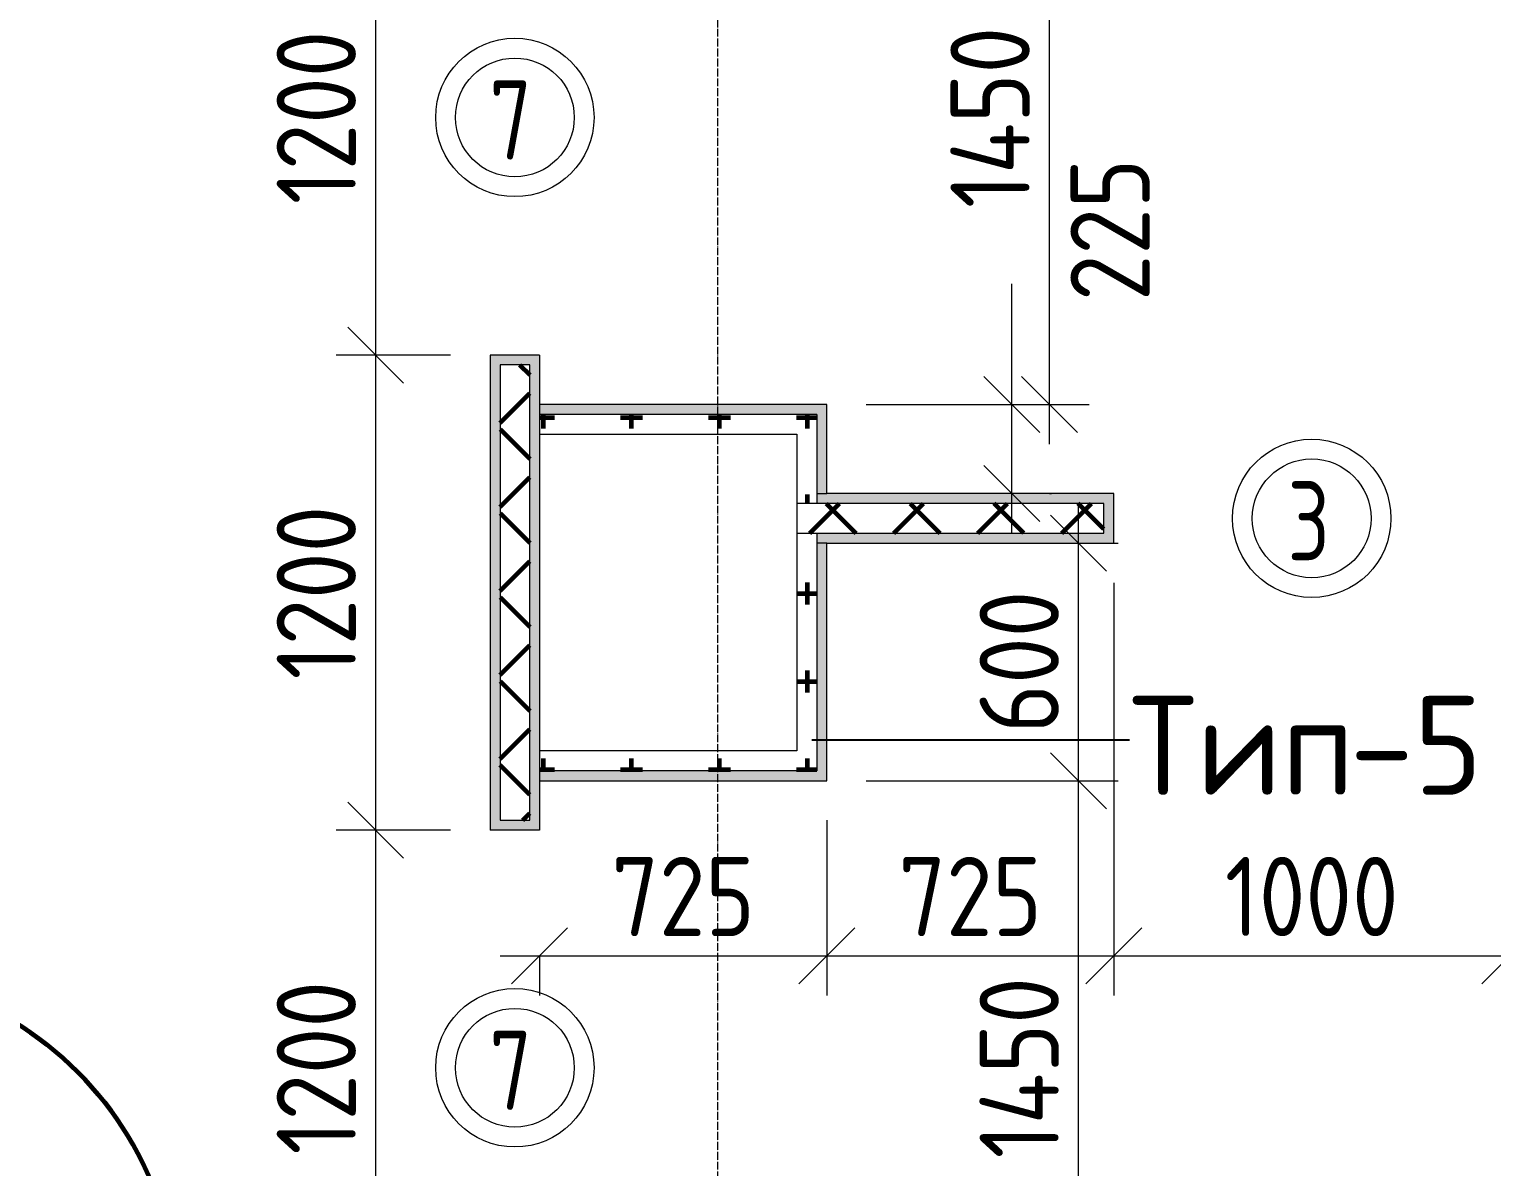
# Model space of a CAD drawing. Header units: millimetres. Extents: x -60946 to 138510, y -262288 to 24501.
# Drawn here: x -10930 to -7236, y -78394 to -75521 of the extents above; entities that cross this region are included whole.
import ezdxf

# ---------------------------------------------------------------- set-up
doc = ezdxf.new("R2010")
doc.units = ezdxf.units.MM
doc.linetypes.add('ADSK_Линия сетки', pattern=[25, 20, -2.5, 0, -2.5])
for name, color, linetype, lineweight in [('2)Тип-2', 3, 'Continuous', 60), ('2)Тип-3', 7, 'Continuous', 60), ('2)Тип-5', 1, 'Continuous', 60), ('Марки дверей', 7, 'Continuous', 20), ('Оси', 7, 'Continuous', 9), ('Размеры', 7, 'Continuous', 9), ('Стены внутренние', 7, 'Continuous', 18), ('Стены штриховка', 7, 'Continuous', 9)]:
    doc.layers.add(name, color=color, linetype=linetype, lineweight=lineweight)
doc.styles.add('GOST Common_3', font='', dxfattribs={"width": 0.9, "height": 200})
doc.styles.add('GOST Common_4', font='', dxfattribs={"height": 250})
doc.styles.add('GOST Common_B', font='', dxfattribs={"width": 0.8, "height": 200})
doc.styles.get('GOST Common_3').set_extended_font_data('GOST Common')
doc.styles.get('GOST Common_4').set_extended_font_data('GOST Common')
doc.styles.get('GOST Common_B').set_extended_font_data('GOST Common', bold=True)
doc.dimstyles.new('ADSK_Основной_2_0', dxfattribs={"dimscale": 304.8, "dimtxt": 201.142999, "dimasz": 0.463911, "dimexe": 0.328084, "dimexo": 0.328084, "dimgap": 0.164042, "dimtad": 1, "dimdec": 3, "dimrnd": 0.001, "dimdsep": 46, "dimtxsty": 'GOST Common_3', "dimblk1": 'OBLIQUE', "dimblk2": 'OBLIQUE', "dimsah": 1, "dimcen": 0.09, "dimdle": 0.328084, "dimazin": 2, "dimtfac": 1, "dimtdec": 4, "dimtix": 1, "dimtmove": 0, "dimatfit": 3, "dimfxl": 1, "dimtvp": 1, "dimtolj": 1, "dimtzin": 0, "dimlwd": 20, "dimlwe": 20, "dimarcsym": 2})
doc.dimstyles.new('ADSK_Основной_2_0_2', dxfattribs={"dimscale": 304.8, "dimtxt": 201.142999, "dimasz": 0.463911, "dimexe": 0.328084, "dimexo": 0.328084, "dimgap": 0.164042, "dimtad": 1, "dimdec": 3, "dimrnd": 0.001, "dimdsep": 46, "dimtxsty": 'GOST Common_3', "dimblk1": 'OBLIQUE', "dimblk2": 'OBLIQUE', "dimsah": 1, "dimcen": 0.09, "dimdle": 0.328084, "dimazin": 2, "dimtfac": 1, "dimtdec": 4, "dimtix": 1, "dimtmove": 0, "dimatfit": 3, "dimfxl": 1, "dimtvp": 1, "dimtolj": 1, "dimtzin": 0, "dimlwd": 20, "dimlwe": 20, "dimarcsym": 2})
pattern_1 = [(45, (9.36, -97949.04), (-106.066, 106.066), []), (135, (9.36, -97949.04), (-106.066, -106.066), [])]
pattern_2 = [(0, (9.36, -97949.04), (111.125, 111.125), [55.562, -166.687]), (90, (37.14, -97976.82), (-111.125, 111.125), [55.562, -166.687])]

# ---------------------------------------------------------------- blocks, each defined once
blk = doc.blocks.new('_Oblique')
at = {"color": 0, "linetype": 'ByBlock', "lineweight": -2}
blk.add_line((-0.5, -0.5), (0.5, 0.5), dxfattribs=at)
blk = doc.blocks.new('*D4724')
at = {"layer": 'Defpoints', "color": 0, "transparency": 16777216}
for p in [(-10054.7, -77544.1), (-9765.6, -77544.1), (-9765.6, -78744.1)]:
    blk.add_point(p, dxfattribs=at)
at = {"layer": 'Размеры', "color": 0, "lineweight": 20, "transparency": 16777216}
for p, q in [((-10054.7, -78844.1), (-10054.7, -77444.1)), ((-9865.6, -77544.1), (-10154.7, -77544.1)), ((-9865.6, -78744.1), (-10154.7, -78744.1))]:
    blk.add_line(p, q, dxfattribs=at)
at = {"layer": 'Размеры', "color": 0, "lineweight": 20, "transparency": 16777216, "xscale": 141.4, "yscale": 141.4, "zscale": 141.4}
for p, rotation in [((-10054.7, -77544.1), 90), ((-10054.7, -78744.1), 270)]:
    blk.add_blockref('_Oblique', p, dxfattribs=dict(at, rotation=rotation))
at = {"layer": 'Размеры', "color": 0, "lineweight": 9, "transparency": 16777216, "insert": (-10204.7, -78144.1), "char_height": 200, "width": 560.473, "attachment_point": 5, "rotation": 90, "style": 'GOST Common_3'}
blk.add_mtext('\\A1;1200', dxfattribs=at)
blk = doc.blocks.new('*D4725')
at = {"layer": 'Defpoints', "color": 0, "transparency": 16777216}
for p in [(-10054.7, -76344.1), (-9765.6, -76344.1), (-9765.6, -77544.1)]:
    blk.add_point(p, dxfattribs=at)
at = {"layer": 'Размеры', "color": 0, "lineweight": 20, "transparency": 16777216}
for p, q in [((-10054.7, -77644.1), (-10054.7, -76244.1)), ((-9865.6, -76344.1), (-10154.7, -76344.1)), ((-9865.6, -77544.1), (-10154.7, -77544.1))]:
    blk.add_line(p, q, dxfattribs=at)
at = {"layer": 'Размеры', "color": 0, "lineweight": 20, "transparency": 16777216, "xscale": 141.4, "yscale": 141.4, "zscale": 141.4}
for p, rotation in [((-10054.7, -76344.1), 90), ((-10054.7, -77544.1), 270)]:
    blk.add_blockref('_Oblique', p, dxfattribs=dict(at, rotation=rotation))
at = {"layer": 'Размеры', "color": 0, "lineweight": 9, "transparency": 16777216, "insert": (-10204.7, -76944.1), "char_height": 200, "width": 560.473, "attachment_point": 5, "rotation": 90, "style": 'GOST Common_3'}
blk.add_mtext('\\A1;1200', dxfattribs=at)
blk = doc.blocks.new('*D4726')
at = {"layer": 'Defpoints', "color": 0, "transparency": 16777216}
for p in [(-10054.7, -75144.1), (-9765.6, -75144.1), (-9765.6, -76344.1)]:
    blk.add_point(p, dxfattribs=at)
at = {"layer": 'Размеры', "color": 0, "lineweight": 20, "transparency": 16777216}
for p, q in [((-10054.7, -76444.1), (-10054.7, -75044.1)), ((-9865.6, -75144.1), (-10154.7, -75144.1)), ((-9865.6, -76344.1), (-10154.7, -76344.1))]:
    blk.add_line(p, q, dxfattribs=at)
at = {"layer": 'Размеры', "color": 0, "lineweight": 20, "transparency": 16777216, "xscale": 141.4, "yscale": 141.4, "zscale": 141.4}
for p, rotation in [((-10054.7, -75144.1), 90), ((-10054.7, -76344.1), 270)]:
    blk.add_blockref('_Oblique', p, dxfattribs=dict(at, rotation=rotation))
at = {"layer": 'Размеры', "color": 0, "lineweight": 9, "transparency": 16777216, "insert": (-10204.7, -75744.1), "char_height": 200, "width": 560.473, "attachment_point": 5, "rotation": 90, "style": 'GOST Common_3'}
blk.add_mtext('\\A1;1200', dxfattribs=at)
blk = doc.blocks.new('*D4730')
at = {"layer": 'Defpoints', "color": 0, "transparency": 16777216}
for p in [(-8915.6, -76469.1), (-8448, -76469.1), (-8453, -76694.1)]:
    blk.add_point(p, dxfattribs=at)
at = {"layer": 'Размеры', "color": 0, "lineweight": 20, "transparency": 16777216}
for p, q in [((-8448, -76469.1), (-8448, -76164.1)), ((-8815.6, -76469.1), (-8348, -76469.1)), ((-8448, -76794.1), (-8448, -76469.1)), ((-8353, -76694.1), (-8348, -76694.1))]:
    blk.add_line(p, q, dxfattribs=at)
at = {"layer": 'Размеры', "color": 0, "lineweight": 20, "transparency": 16777216, "xscale": 141.4, "yscale": 141.4, "zscale": 141.4}
for p, rotation in [((-8448, -76469.1), 90), ((-8448, -76694.1), 270)]:
    blk.add_blockref('_Oblique', p, dxfattribs=dict(at, rotation=rotation))
at = {"layer": 'Размеры', "color": 0, "lineweight": 9, "transparency": 16777216, "insert": (-8299.9, -76207.8), "char_height": 200, "width": 454.106, "attachment_point": 1, "rotation": 90, "line_spacing_factor": 1.022761, "style": 'GOST Common_3'}
blk.add_mtext('\\A1;225', dxfattribs=at)
blk = doc.blocks.new('*D4731')
at = {"layer": 'Defpoints', "color": 0, "transparency": 16777216}
for p in [(-8915.6, -75019.1), (-8353, -75019.1), (-8915.6, -76469.1)]:
    blk.add_point(p, dxfattribs=at)
at = {"layer": 'Размеры', "color": 0, "lineweight": 20, "transparency": 16777216}
for p, q in [((-8353, -76569.1), (-8353, -74919.1)), ((-8815.6, -75019.1), (-8253, -75019.1)), ((-8815.6, -76469.1), (-8253, -76469.1))]:
    blk.add_line(p, q, dxfattribs=at)
at = {"layer": 'Размеры', "color": 0, "lineweight": 20, "transparency": 16777216, "xscale": 141.4, "yscale": 141.4, "zscale": 141.4}
for p, rotation in [((-8353, -75019.1), 90), ((-8353, -76469.1), 270)]:
    blk.add_blockref('_Oblique', p, dxfattribs=dict(at, rotation=rotation))
at = {"layer": 'Размеры', "color": 0, "lineweight": 9, "transparency": 16777216, "insert": (-8503, -75744.1), "char_height": 200, "width": 580.928, "attachment_point": 5, "rotation": 90, "style": 'GOST Common_3'}
blk.add_mtext('\\A1;1450', dxfattribs=at)
blk = doc.blocks.new('*D4733')
at = {"layer": 'Defpoints', "color": 0, "transparency": 16777216}
for p in [(-8915.6, -77419.1), (-9640.6, -77761.7), (-8915.6, -77861.6)]:
    blk.add_point(p, dxfattribs=at)
at = {"layer": 'Размеры', "color": 0, "lineweight": 20, "transparency": 16777216}
for p, q in [((-8915.6, -77519.1), (-8915.6, -77961.6)), ((-9740.6, -77861.6), (-8815.6, -77861.6)), ((-9640.6, -77861.7), (-9640.6, -77961.6))]:
    blk.add_line(p, q, dxfattribs=at)
at = {"layer": 'Размеры', "color": 0, "lineweight": 20, "transparency": 16777216, "xscale": 141.4, "yscale": 141.4, "zscale": 141.4, "rotation": 180}
blk.add_blockref('_Oblique', (-9640.6, -77861.6), dxfattribs=at)
at = {"layer": 'Размеры', "color": 0, "lineweight": 20, "transparency": 16777216, "xscale": 141.4, "yscale": 141.4, "zscale": 141.4}
blk.add_blockref('_Oblique', (-8915.6, -77861.6), dxfattribs=at)
at = {"layer": 'Размеры', "color": 0, "lineweight": 9, "transparency": 16777216, "insert": (-9278.1, -77711.6), "char_height": 200, "width": 454.106, "attachment_point": 5, "style": 'GOST Common_3'}
blk.add_mtext('\\A1;725', dxfattribs=at)
blk = doc.blocks.new('*D4734')
at = {"layer": 'Defpoints', "color": 0, "transparency": 16777216}
for p in [(-8190.6, -76819.1), (-8915.6, -77419.1), (-8190.6, -77861.6)]:
    blk.add_point(p, dxfattribs=at)
at = {"layer": 'Размеры', "color": 0, "lineweight": 20, "transparency": 16777216}
for p, q in [((-8190.6, -76919.1), (-8190.6, -77961.6)), ((-8915.6, -77519.1), (-8915.6, -77961.6)), ((-9015.6, -77861.6), (-8090.6, -77861.6))]:
    blk.add_line(p, q, dxfattribs=at)
at = {"layer": 'Размеры', "color": 0, "lineweight": 20, "transparency": 16777216, "xscale": 141.4, "yscale": 141.4, "zscale": 141.4, "rotation": 180}
blk.add_blockref('_Oblique', (-8915.6, -77861.6), dxfattribs=at)
at = {"layer": 'Размеры', "color": 0, "lineweight": 20, "transparency": 16777216, "xscale": 141.4, "yscale": 141.4, "zscale": 141.4}
blk.add_blockref('_Oblique', (-8190.6, -77861.6), dxfattribs=at)
at = {"layer": 'Размеры', "color": 0, "lineweight": 9, "transparency": 16777216, "insert": (-8553.1, -77711.6), "char_height": 200, "width": 454.106, "attachment_point": 5, "style": 'GOST Common_3'}
blk.add_mtext('\\A1;725', dxfattribs=at)
blk = doc.blocks.new('*D4735')
at = {"layer": 'Defpoints', "color": 0, "transparency": 16777216}
for p in [(-8190.6, -76819.1), (-7190.6, -76819.1), (-7190.6, -77861.6)]:
    blk.add_point(p, dxfattribs=at)
at = {"layer": 'Размеры', "color": 0, "lineweight": 20, "transparency": 16777216}
for p, q in [((-8190.6, -76919.1), (-8190.6, -77961.6)), ((-7190.6, -76919.1), (-7190.6, -77961.6)), ((-8290.6, -77861.6), (-7090.6, -77861.6))]:
    blk.add_line(p, q, dxfattribs=at)
at = {"layer": 'Размеры', "color": 0, "lineweight": 20, "transparency": 16777216, "xscale": 141.4, "yscale": 141.4, "zscale": 141.4, "rotation": 180}
blk.add_blockref('_Oblique', (-8190.6, -77861.6), dxfattribs=at)
at = {"layer": 'Размеры', "color": 0, "lineweight": 20, "transparency": 16777216, "xscale": 141.4, "yscale": 141.4, "zscale": 141.4}
blk.add_blockref('_Oblique', (-7190.6, -77861.6), dxfattribs=at)
at = {"layer": 'Размеры', "color": 0, "lineweight": 9, "transparency": 16777216, "insert": (-7690.6, -77711.6), "char_height": 200, "width": 560.473, "attachment_point": 5, "style": 'GOST Common_3'}
blk.add_mtext('\\A1;1000', dxfattribs=at)
blk = doc.blocks.new('*D4736')
at = {"layer": 'Defpoints', "color": 0, "transparency": 16777216}
for p in [(-7190.6, -76819.1), (-3240.6, -77761.7), (-3240.6, -77861.6)]:
    blk.add_point(p, dxfattribs=at)
at = {"layer": 'Размеры', "color": 0, "lineweight": 20, "transparency": 16777216}
for p, q in [((-7190.6, -76919.1), (-7190.6, -77961.6)), ((-7290.6, -77861.6), (-3140.6, -77861.6)), ((-3240.6, -77861.7), (-3240.6, -77961.6))]:
    blk.add_line(p, q, dxfattribs=at)
at = {"layer": 'Размеры', "color": 0, "lineweight": 20, "transparency": 16777216, "xscale": 141.4, "yscale": 141.4, "zscale": 141.4, "rotation": 180}
blk.add_blockref('_Oblique', (-7190.6, -77861.6), dxfattribs=at)
at = {"layer": 'Размеры', "color": 0, "lineweight": 20, "transparency": 16777216, "xscale": 141.4, "yscale": 141.4, "zscale": 141.4}
blk.add_blockref('_Oblique', (-3240.6, -77861.6), dxfattribs=at)
at = {"layer": 'Размеры', "color": 0, "lineweight": 9, "transparency": 16777216, "insert": (-5215.6, -77711.6), "char_height": 200, "width": 605.475, "attachment_point": 5, "style": 'GOST Common_3'}
blk.add_mtext('\\A1;3950', dxfattribs=at)
blk = doc.blocks.new('*D4738')
at = {"layer": 'Defpoints', "color": 0, "transparency": 16777216}
for p in [(-8915.6, -77419.1), (-8279.4, -77419.1), (-8915.6, -78869.1)]:
    blk.add_point(p, dxfattribs=at)
at = {"layer": 'Размеры', "color": 0, "lineweight": 20, "transparency": 16777216}
for p, q in [((-8279.4, -78969.1), (-8279.4, -77319.1)), ((-8815.6, -77419.1), (-8179.4, -77419.1)), ((-8815.6, -78869.1), (-8179.4, -78869.1))]:
    blk.add_line(p, q, dxfattribs=at)
at = {"layer": 'Размеры', "color": 0, "lineweight": 20, "transparency": 16777216, "xscale": 141.4, "yscale": 141.4, "zscale": 141.4}
for p, rotation in [((-8279.4, -77419.1), 90), ((-8279.4, -78869.1), 270)]:
    blk.add_blockref('_Oblique', p, dxfattribs=dict(at, rotation=rotation))
at = {"layer": 'Размеры', "color": 0, "lineweight": 9, "transparency": 16777216, "insert": (-8429.4, -78144.1), "char_height": 200, "width": 580.928, "attachment_point": 5, "rotation": 90, "style": 'GOST Common_3'}
blk.add_mtext('\\A1;1450', dxfattribs=at)
blk = doc.blocks.new('*D4739')
at = {"layer": 'Defpoints', "color": 0, "transparency": 16777216}
for p in [(-8379.4, -76819.1), (-8279.4, -76819.1), (-8915.6, -77419.1)]:
    blk.add_point(p, dxfattribs=at)
at = {"layer": 'Размеры', "color": 0, "lineweight": 20, "transparency": 16777216}
for p, q in [((-8279.4, -77519.1), (-8279.4, -76719.1)), ((-8279.4, -76819.1), (-8179.4, -76819.1)), ((-8815.6, -77419.1), (-8179.4, -77419.1))]:
    blk.add_line(p, q, dxfattribs=at)
at = {"layer": 'Размеры', "color": 0, "lineweight": 20, "transparency": 16777216, "xscale": 141.4, "yscale": 141.4, "zscale": 141.4}
for p, rotation in [((-8279.4, -76819.1), 90), ((-8279.4, -77419.1), 270)]:
    blk.add_blockref('_Oblique', p, dxfattribs=dict(at, rotation=rotation))
at = {"layer": 'Размеры', "color": 0, "lineweight": 9, "transparency": 16777216, "insert": (-8429.4, -77119.1), "char_height": 200, "width": 454.106, "attachment_point": 5, "rotation": 90, "style": 'GOST Common_3'}
blk.add_mtext('\\A1;600', dxfattribs=at)
blk = doc.blocks.new('М_двери1 - Марка экземпляра 2-3719212-Кладочный план 2-го этаж')
at = {"layer": 'Марки дверей'}
for radius in [2, 1.5]:
    blk.add_circle((0, 0), radius, dxfattribs=at)

msp = doc.modelspace()

# ---------------------------------------------------------------- hatches: boundary and pattern name
at = {"layer": '2)Тип-2'}
h = msp.add_hatch(color=256, dxfattribs=at)
h.paths.add_polyline_path([(-9765.6385, -88769.0666), (-9740.6385, -88769.0666), (-9740.6385, -87114.0666), (-9765.6385, -87114.0666), (-9765.6385, -88572.0232)])
h.paths.add_polyline_path([(-9765.6385, -86064.0666), (-9740.6385, -86064.0666), (-9740.6385, -85814.0666), (-9765.6385, -85814.0666)])
h.paths.add_polyline_path([(-9765.6385, -85264.0666), (-9740.6385, -85264.0666), (-9740.6385, -85124.0666), (-9765.6385, -85124.0666)])
h.paths.add_polyline_path([(-9765.6385, -84574.0666), (-9740.6385, -84574.0666), (-9740.6385, -82469.0666), (-9765.6385, -82469.0666), (-9765.6385, -84260.9104)])
h.paths.add_polyline_path([(-9740.6385, -81219.0666), (-9740.6385, -78769.0666), (-9765.6385, -78769.0666), (-9765.6385, -81219.0666)])
h.paths.add_polyline_path([(-9740.6385, -77519.0666), (-9740.6385, -76369.0666), (-9765.6385, -76369.0666), (-9765.6385, -77519.0666)])
h.paths.add_polyline_path([(-9740.6385, -75119.0666), (-9740.6385, -74194.0666), (-9765.6385, -74194.0666), (-9765.6385, -75119.0666)])
h = msp.add_hatch(color=256, dxfattribs=at)
h.paths.add_polyline_path([(-9640.6385, -88669.0666), (-9640.6385, -87289.0666), (-9665.6385, -87289.0666), (-9665.6385, -88669.0666)])
h.paths.add_polyline_path([(-9640.6385, -87239.0666), (-9640.6385, -87089.0666), (-9765.6385, -87089.0666), (-9765.6385, -87114.0666), (-9665.6385, -87114.0666), (-9665.6385, -87239.0666)])
h.paths.add_polyline_path([(-9640.6385, -86089.0666), (-9640.6385, -85939.0666), (-9665.6385, -85939.0666), (-9665.6385, -86064.0666), (-9765.6385, -86064.0666), (-9765.6385, -86089.0666)])
h.paths.add_polyline_path([(-9665.6385, -85864.0666), (-9640.6385, -85864.0666), (-9640.6385, -85789.0666), (-9765.6385, -85789.0666), (-9765.6385, -85814.0666), (-9665.6385, -85814.0666)])
h.paths.add_polyline_path([(-9640.6385, -85289.0666), (-9640.6385, -85214.0666), (-9665.6385, -85214.0666), (-9665.6385, -85264.0666), (-9765.6385, -85264.0666), (-9765.6385, -85289.0666)])
h.paths.add_polyline_path([(-9640.6385, -85164.0666), (-9640.6385, -85099.0666), (-9765.6385, -85099.0666), (-9765.6385, -85124.0666), (-9665.6385, -85124.0666), (-9665.6385, -85164.0666)])
h.paths.add_polyline_path([(-9765.6385, -84599.0666), (-9640.6385, -84599.0666), (-9640.6385, -84534.0666), (-9665.6385, -84534.0666), (-9665.6385, -84574.0666), (-9765.6385, -84574.0666)])
h.paths.add_polyline_path([(-9640.6385, -84484.0666), (-9640.6385, -82644.0666), (-9665.6385, -82644.0666), (-9665.6385, -84484.0666)])
h.paths.add_polyline_path([(-9640.6385, -82594.0666), (-9640.6385, -82444.0666), (-9765.6385, -82444.0666), (-9765.6385, -82469.0666), (-9665.6385, -82469.0666), (-9665.6385, -82594.0666)])
h.paths.add_polyline_path([(-9640.6385, -81244.0666), (-9640.6385, -81094.0666), (-9665.6385, -81094.0666), (-9665.6385, -81219.0666), (-9765.6385, -81219.0666), (-9765.6385, -81244.0666)])
h.paths.add_polyline_path([(-9640.6385, -81044.0666), (-9640.6385, -78744.0666), (-9765.6385, -78744.0666), (-9765.6385, -78769.0666), (-9665.6385, -78769.0666), (-9665.6385, -81044.0666)])
h.paths.add_polyline_path([(-9765.6385, -77544.0666), (-9640.6385, -77544.0666), (-9640.6385, -76344.0666), (-9765.6385, -76344.0666), (-9765.6385, -76369.0666), (-9665.6385, -76369.0666), (-9665.6385, -77519.0666), (-9765.6385, -77519.0666)])
h.paths.add_polyline_path([(-9640.6385, -75144.0666), (-9640.6385, -74994.0666), (-9665.6385, -74994.0666), (-9665.6385, -75119.0666), (-9765.6385, -75119.0666), (-9765.6385, -75144.0666)])
h.paths.add_polyline_path([(-9665.6385, -74944.0666), (-9640.6385, -74944.0666), (-9640.6385, -74194.0666), (-9665.6385, -74194.0666), (-9665.6385, -74201.6472)])
h = msp.add_hatch(dxfattribs=at)
h.set_pattern_fill('FP_4', color=256, style=0, pattern_type=2)
h.set_pattern_definition(pattern_1)
h.paths.add_polyline_path([(-9665.6385, -88744.0666), (-9665.6385, -87114.0666), (-9740.6385, -87114.0666), (-9740.6385, -88744.0666)])
h.paths.add_polyline_path([(-9665.6385, -86064.0666), (-9665.6385, -85814.0666), (-9740.6385, -85814.0666), (-9740.6385, -86064.0666)])
h.paths.add_polyline_path([(-9665.6385, -85264.0666), (-9665.6385, -85124.0666), (-9740.6385, -85124.0666), (-9740.6385, -85264.0666)])
h.paths.add_polyline_path([(-9740.6385, -84574.0666), (-9665.6385, -84574.0666), (-9665.6385, -82469.0666), (-9740.6385, -82469.0666), (-9740.6385, -84260.9104)])
h.paths.add_polyline_path([(-9740.6385, -81219.0666), (-9665.6385, -81219.0666), (-9665.6385, -78769.0666), (-9740.6385, -78769.0666), (-9740.6385, -79949.7976)])
h.paths.add_polyline_path([(-9740.6385, -77519.0666), (-9665.6385, -77519.0666), (-9665.6385, -76369.0666), (-9740.6385, -76369.0666), (-9740.6385, -77075.7224)])
h.paths.add_polyline_path([(-9665.6385, -75119.0666), (-9665.6385, -74194.0666), (-9740.6385, -74194.0666), (-9740.6385, -75119.0666)])
h = msp.add_hatch(color=256, dxfattribs=at)
h.paths.add_polyline_path([(-7165.6385, -76819.0666), (-7165.6385, -76719.0666), (-3240.6385, -76719.0666), (-3240.6385, -76694.0666), (-7190.6385, -76694.0666), (-7190.6385, -76819.0666)])
h.paths.add_polyline_path([(-8215.6385, -76819.0666), (-8190.6385, -76819.0666), (-8190.6385, -76694.0666), (-8940.6385, -76694.0666), (-8940.6385, -76719.0666), (-8215.6385, -76719.0666), (-8215.6385, -76794.0666)])
h = msp.add_hatch(dxfattribs=at)
h.set_pattern_fill('FP_4', color=256, style=0, pattern_type=2)
h.set_pattern_definition(pattern_1)
h.paths.add_polyline_path([(-3240.6385, -76794.0666), (-3240.6385, -76719.0666), (-7165.6385, -76719.0666), (-7165.6385, -76794.0666), (-4481.2137, -76794.0666)])
h.paths.add_polyline_path([(-8990.6385, -76794.0666), (-8215.6385, -76794.0666), (-8215.6385, -76719.0666), (-8990.6385, -76719.0666)])
h = msp.add_hatch(color=256, dxfattribs=at)
h.paths.add_polyline_path([(-8215.6385, -76819.0666), (-8215.6385, -76794.0666), (-8940.6385, -76794.0666), (-8940.6385, -76819.0666), (-8824.6326, -76819.0666)])
h.paths.add_polyline_path([(-3240.6385, -76819.0666), (-3240.6385, -76794.0666), (-7165.6385, -76794.0666), (-7165.6385, -76819.0666), (-4481.2137, -76819.0666)])
at = {"layer": '2)Тип-5', "true_color": 0xd50000}
for points in [[(-8915.6385, -76494.0666), (-8915.6385, -76469.0666), (-9640.6385, -76469.0666), (-9640.6385, -76494.0666), (-8940.6385, -76494.0666)], [(-8915.6385, -76694.0666), (-8915.6385, -76494.0666), (-8940.6385, -76494.0666), (-8940.6385, -76694.0666)], [(-8915.6385, -77394.0666), (-8915.6385, -76819.0666), (-8940.6385, -76819.0666), (-8940.6385, -77394.0666)], [(-8915.6385, -77419.0666), (-8915.6385, -77394.0666), (-9640.6385, -77394.0666), (-9640.6385, -77419.0666)]]:
    msp.add_hatch(color=12, dxfattribs=at).paths.add_polyline_path(points)
h = msp.add_hatch(dxfattribs=at)
h.set_pattern_fill('FP_7', color=12, style=0, pattern_type=2)
h.set_pattern_definition(pattern_2)
h.paths.add_polyline_path([(-8940.6385, -76544.0666), (-8940.6385, -76494.0666), (-9640.6385, -76494.0666), (-9640.6385, -76544.0666), (-8990.6385, -76544.0666)])
h = msp.add_hatch(dxfattribs=at)
h.set_pattern_fill('FP_7', color=12, style=0, pattern_type=2)
h.set_pattern_definition(pattern_2)
h.paths.add_polyline_path([(-8940.6385, -76719.0666), (-8940.6385, -76544.0666), (-8990.6385, -76544.0666), (-8990.6385, -76719.0666)])
h = msp.add_hatch(dxfattribs=at)
h.set_pattern_fill('FP_7', color=12, style=0, pattern_type=2)
h.set_pattern_definition(pattern_2)
h.paths.add_polyline_path([(-8940.6385, -77344.0666), (-8940.6385, -76794.0666), (-8990.6385, -76794.0666), (-8990.6385, -77344.0666)])
h = msp.add_hatch(dxfattribs=at)
h.set_pattern_fill('FP_7', color=12, style=0, pattern_type=2)
h.set_pattern_definition(pattern_2)
h.paths.add_polyline_path([(-9640.6385, -77394.0666), (-8940.6385, -77394.0666), (-8940.6385, -77344.0666), (-9640.6385, -77344.0666)])

# ---------------------------------------------------------------- linework, layer by layer
at = {"layer": '2)Тип-3', "color": 5}
msp.add_lwpolyline([(-17536.4233, -84037.2446, -0.52056705), (-17536.4233, -81502.1585, -0.52056705), (-17536.4233, -79937.0734, -0.52056705), (-17536.4233, -78476.5894, -0.52056705), (-16016.8494, -78026.2457, -0.52056705), (-13345.426, -78026.2457, -0.52056705), (-10970.8413, -78026.2457, -0.52056705), (-10877.4508, -79434.0542, -0.52056705), (-10877.4508, -81259.6902, -0.52056705), (-10877.4508, -83967.1116, -0.52056705), (-12943.2813, -84037.2446, -0.52056705), (-15449.238, -84037.2446, -0.52056705)], format="xyb", close=True, dxfattribs=at)
at = {"layer": '2)Тип-5', "lineweight": 25}
msp.add_line((-8953.1385, -77315.7033), (-8150.6385, -77315.7033), dxfattribs=at)
at = {"layer": 'Оси', "linetype": 'ADSK_Линия сетки', "lineweight": 5}
msp.add_line((-9190.6385, -108922.9178), (-9190.6385, -73448.1214), dxfattribs=at)
at = {"layer": 'Стены внутренние', "lineweight": 5}
for p, q in [((-9765.6385, -76344.0666), (-9765.6385, -77544.0666)), ((-9640.6385, -76344.0666), (-9765.6385, -76344.0666)), ((-9640.6385, -76344.0666), (-9640.6385, -77544.0666)), ((-8915.6385, -76469.0666), (-9640.6385, -76469.0666)), ((-8915.6385, -76694.0666), (-8915.6385, -76469.0666)), ((-9640.6385, -76544.0666), (-8990.6385, -76544.0666)), ((-8990.6385, -76544.0666), (-8990.6385, -77344.0666)), ((-8190.6385, -76694.0666), (-8915.6385, -76694.0666)), ((-8190.6385, -76819.0666), (-8190.6385, -76694.0666)), ((-8915.6385, -76819.0666), (-8190.6385, -76819.0666)), ((-8915.6385, -77419.0666), (-8915.6385, -76819.0666)), ((-8990.6385, -77344.0666), (-9640.6385, -77344.0666)), ((-9640.6385, -77419.0666), (-8915.6385, -77419.0666)), ((-9640.6385, -77544.0666), (-9765.6385, -77544.0666))]:
    msp.add_line(p, q, dxfattribs=at)
at = {"layer": 'Стены штриховка', "lineweight": 9}
for p, q in [((-9740.6385, -76369.0666), (-9740.6385, -77519.0666)), ((-9665.6385, -76369.0666), (-9740.6385, -76369.0666)), ((-9665.6385, -77519.0666), (-9665.6385, -76369.0666)), ((-8940.6385, -76494.0666), (-9640.6385, -76494.0666)), ((-8940.6385, -76494.0666), (-8940.6385, -76719.0666)), ((-8940.6385, -76694.0666), (-8915.6385, -76694.0666)), ((-8215.6385, -76719.0666), (-8990.6385, -76719.0666)), ((-8215.6385, -76794.0666), (-8215.6385, -76719.0666)), ((-8990.6385, -76794.0666), (-8215.6385, -76794.0666)), ((-8940.6385, -76794.0666), (-8940.6385, -77394.0666)), ((-8915.6385, -76819.0666), (-8940.6385, -76819.0666)), ((-8940.6385, -77394.0666), (-9640.6385, -77394.0666)), ((-9740.6385, -77519.0666), (-9665.6385, -77519.0666))]:
    msp.add_line(p, q, dxfattribs=at)

# ---------------------------------------------------------------- block references
at = {"layer": 'Марки дверей', "xscale": 99.99999999999993, "yscale": 99.99999999999993, "zscale": 99.99999999999993}
for p in [(-9703.1385, -75744.0666), (-7690.6385, -76756.5666), (-9703.1385, -78144.0666)]:
    msp.add_blockref('М_двери1 - Марка экземпляра 2-3719212-Кладочный план 2-го этаж', p, dxfattribs=at)

# ---------------------------------------------------------------- texts
at = {"layer": '2)Тип-5', "color": 116, "lineweight": 9, "true_color": 0x008040, "char_height": 250, "attachment_point": 1, "style": 'GOST Common_4'}
for s, insert, width in [('Тип', (-8150.6385, -77204.7762), 673.4175), ('-5', (-7595.0135, -77204.7762), 432.91125)]:
    msp.add_mtext(s, dxfattribs=dict(at, insert=insert, width=width))
at = {"layer": 'Марки дверей', "lineweight": 5, "char_height": 200, "attachment_point": 1, "style": 'GOST Common_B'}
for s, insert, width in [('\\fGOST Common|b1|i0|c204|p34|;\\W.8;7', (-9767.1959, -75650.4076), 147.5105), ('\\fGOST Common|b1|i0|c204|p34|;\\W.8;3', (-7751.8959, -76662.9076), 141.097), ('\\fGOST Common|b1|i0|c204|p34|;\\W.8;7', (-9767.1959, -78050.4076), 147.5105)]:
    msp.add_mtext(s, dxfattribs=dict(at, insert=insert, width=width))

# ---------------------------------------------------------------- dimensions: what is measured, and where the dimension line sits
at = {"layer": 'Размеры', "lineweight": 9}
for base, p1, p2, override, picture, middle in [((-8353.0487, -75019.0666), (-8915.6385, -76469.0666), (-8915.6385, -75019.0666), {"dimpost": '<>', "dimfxl": 1450}, '*D4731', (-8503.0487, -75744.0666)), ((-10054.6993, -75144.0666), (-9765.6385, -76344.0666), (-9765.6385, -75144.0666), {"dimpost": '<>', "dimfxl": 1200}, '*D4726', (-10204.6993, -75744.0666)), ((-10054.6993, -76344.0666), (-9765.6385, -77544.0666), (-9765.6385, -76344.0666), {"dimpost": '<>', "dimfxl": 1200}, '*D4725', (-10204.6993, -76944.0666)), ((-8279.4324, -76819.0666), (-8915.6385, -77419.0666), (-8379.4173, -76819.0666), {"dimpost": '<>', "dimfxl": 804.694484}, '*D4739', (-8429.4324, -77119.0666)), ((-8279.4324, -77419.0666), (-8915.6385, -78869.0666), (-8915.6385, -77419.0666), {"dimpost": '<>', "dimfxl": 1450}, '*D4738', (-8429.4324, -78144.0666)), ((-10054.6993, -77544.0666), (-9765.6385, -78744.0666), (-9765.6385, -77544.0666), {"dimpost": '<>', "dimfxl": 1200}, '*D4724', (-10204.6993, -78144.0666))]:
    dim = msp.add_linear_dim(base=base, p1=p1, p2=p2, angle=90, dimstyle='ADSK_Основной_2_0_2', override=override, dxfattribs=at)
    dim.commit()
    dim.dimension.update_dxf_attribs({"geometry": picture, "text_midpoint": middle})
dim = msp.add_linear_dim(base=(-8447.9672, -76469.0666), p1=(-8453.0336, -76694.0666), p2=(-8915.6385, -76469.0666), angle=90, dimstyle='ADSK_Основной_2_0', override={"dimpost": '<>', "dimfxl": 514.420384}, dxfattribs=at)
dim.commit()
dim.dimension.update_dxf_attribs({"geometry": '*D4730', "text_midpoint": (-8166.5386, -76164.0904), "dimtype": 160, "text_rotation": 90})
for base, p1, p2, override, picture, middle in [((-8190.6385, -77861.6454), (-8915.6385, -77419.0666), (-8190.6385, -76819.0666), {"dimpost": '<>', "dimfxl": 941.076511}, '*D4734', (-8553.1385, -77711.6454)), ((-7190.6385, -77861.6454), (-8190.6385, -76819.0666), (-7190.6385, -76819.0666), {"dimpost": '<>', "dimfxl": 1000}, '*D4735', (-7690.6385, -77711.6454)), ((-3240.6385, -77861.6454), (-7190.6385, -76819.0666), (-3240.6385, -77761.6605), {"dimpost": '<>', "dimfxl": 4060.909163}, '*D4736', (-5215.6385, -77711.6454)), ((-8915.6385, -77861.6454), (-9640.6385, -77761.6605), (-8915.6385, -77419.0666), {"dimpost": '<>', "dimfxl": 801.870046}, '*D4733', (-9278.1385, -77711.6454))]:
    dim = msp.add_linear_dim(base=base, p1=p1, p2=p2, dimstyle='ADSK_Основной_2_0_2', override=override, dxfattribs=at)
    dim.commit()
    dim.dimension.update_dxf_attribs({"geometry": picture, "text_midpoint": middle})

doc.saveas('drawing.dxf')
